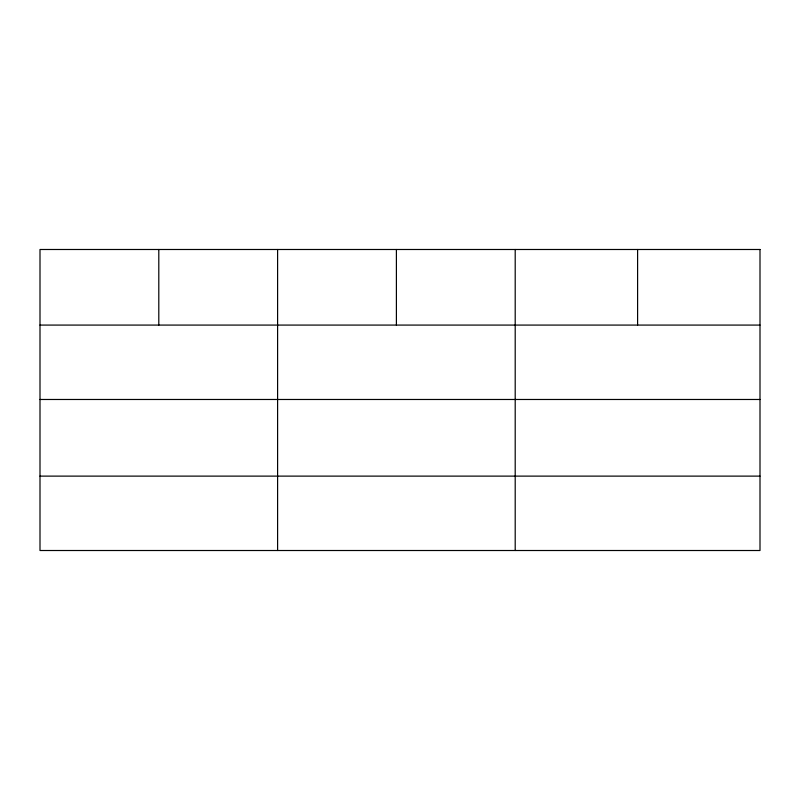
<?xml version="1.0" encoding="UTF-8"?>
<svg xmlns="http://www.w3.org/2000/svg" width="800" height="800" viewBox="0 0 800 800"><rect width="100%" height="100%" fill="white"/><g stroke="black" fill="none" stroke-linecap="round" stroke-linejoin="round"><path stroke-width="1.2" d="M40 325.08L760 325.08M40 399.48L760 399.48M40 476.12L760 476.12M637.6 249.49L637.6 325.08M515.2 249.49L515.2 550.51M396.4 249.49L396.4 325.08M277.6 249.49L277.6 550.51M158.8 249.49L158.8 325.08M760 249.49L40 249.49L40 550.51L760 550.51L760 249.49"/></g></svg>
